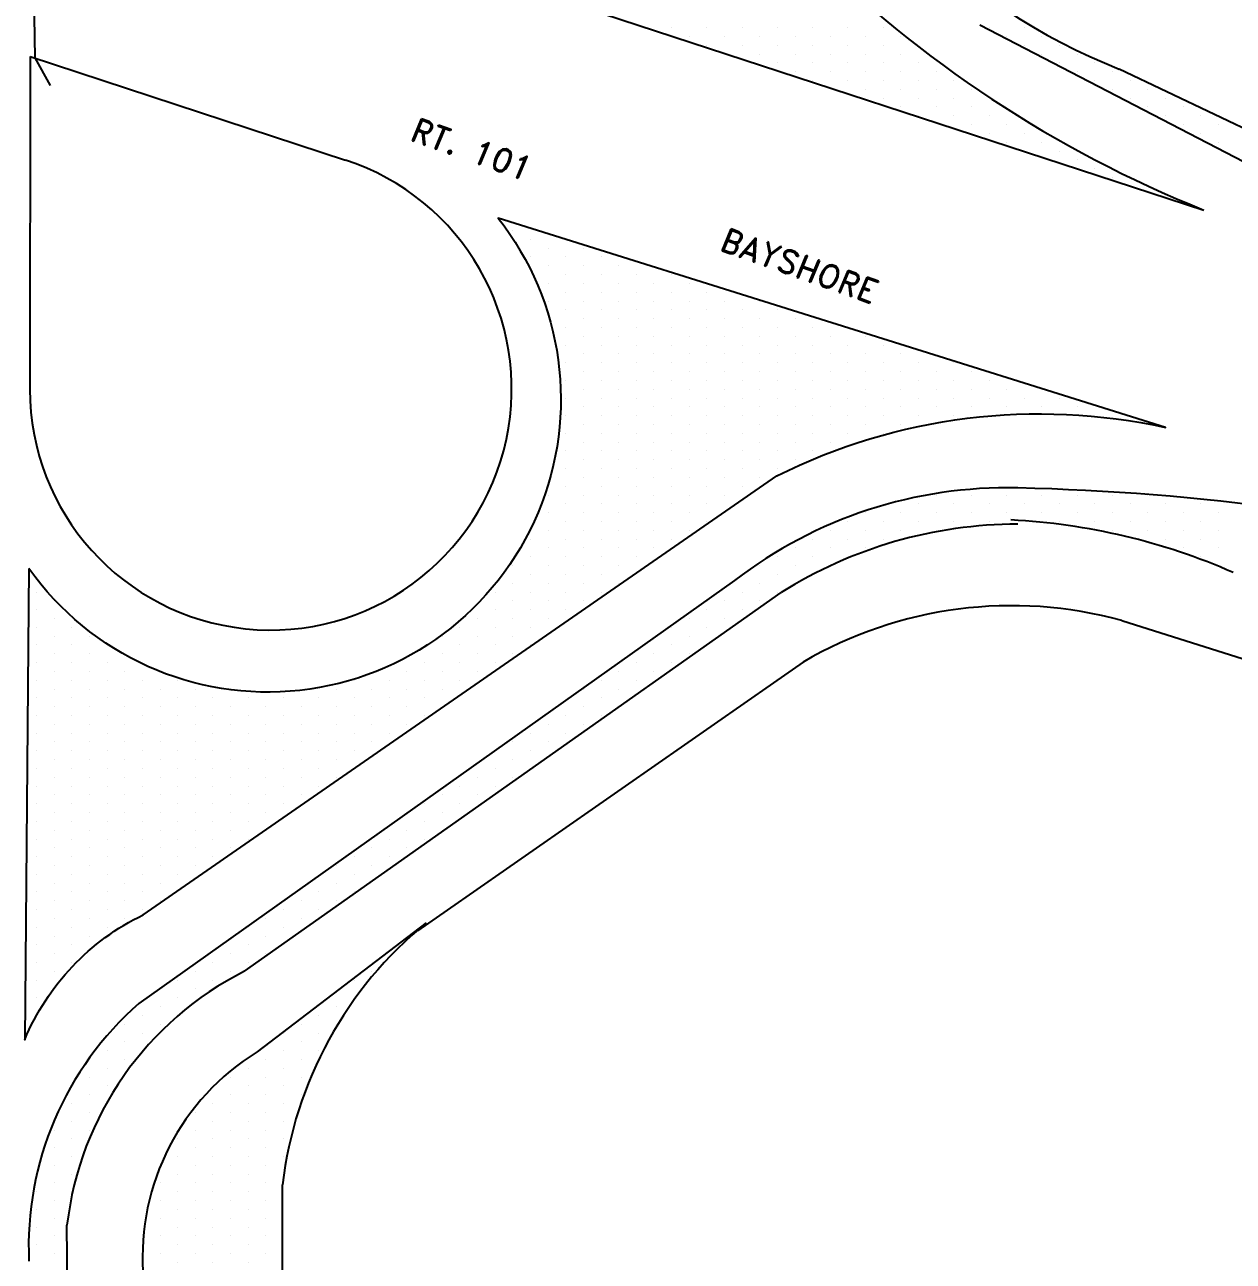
# Model space of a CAD drawing. Extents: x 2010 to 9864, y 25 to 4476.
# Drawn here: x 6749 to 7391, y 423 to 1080 of the extents above; entities that cross this region are included whole.
import ezdxf

# ---------------------------------------------------------------- set-up
doc = ezdxf.new("R2010")
doc.units = 0
doc.header["$LTSCALE"] = 200
doc.layers.get('0').update_dxf_attribs({"color": 5, "linetype": 'CONTINUOUS'})
doc.layers.add('BMRDS', color=3, linetype='CONTINUOUS')
doc.layers.add('BMRDSTXT', color=3, linetype='CONTINUOUS')
doc.styles.add('8', font='ROMAND', dxfattribs={"oblique": 3, "height": 25})

# ---------------------------------------------------------------- blocks, each defined once
blk = doc.blocks.new('*X26')
at = {"color": 0}
for p, q in [((6150, 1031.25), (6150, 1031.25)), ((6154.6875, 1021.875), (6154.6875, 1021.875)), ((6164.0625, 1021.875), (6164.0625, 1021.875)), ((6168.75, 1012.5), (6168.75, 1012.5)), ((6178.125, 1012.5), (6178.125, 1012.5)), ((6173.4375, 1003.125), (6173.4375, 1003.125)), ((6182.8125, 1003.125), (6182.8125, 1003.125)), ((6192.1875, 1003.125), (6192.1875, 1003.125)), ((6178.125, 993.75), (6178.125, 993.75)), ((6187.5, 993.75), (6187.5, 993.75)), ((6196.875, 993.75), (6196.875, 993.75)), ((6206.25, 993.75), (6206.25, 993.75)), ((6215.625, 993.75), (6215.625, 993.75)), ((6182.8125, 984.375), (6182.8125, 984.375)), ((6192.1875, 984.375), (6192.1875, 984.375)), ((6201.5625, 984.375), (6201.5625, 984.375)), ((6210.9375, 984.375), (6210.9375, 984.375)), ((6220.3125, 984.375), (6220.3125, 984.375)), ((6229.6875, 984.375), (6229.6875, 984.375)), ((6239.0625, 984.375), (6239.0625, 984.375)), ((6248.4375, 984.375), (6248.4375, 984.375)), ((6257.8125, 984.375), (6257.8125, 984.375)), ((6196.875, 975), (6196.875, 975)), ((6206.25, 975), (6206.25, 975)), ((6215.625, 975), (6215.625, 975)), ((6225, 975), (6225, 975)), ((6234.375, 975), (6234.375, 975)), ((6243.75, 975), (6243.75, 975)), ((6253.125, 975), (6253.125, 975)), ((6262.5, 975), (6262.5, 975)), ((6271.875, 975), (6271.875, 975)), ((6281.25, 975), (6281.25, 975)), ((6290.625, 975), (6290.625, 975)), ((6300, 975), (6300, 975)), ((6309.375, 975), (6309.375, 975)), ((6318.75, 975), (6318.75, 975)), ((6328.125, 975), (6328.125, 975)), ((6337.5, 975), (6337.5, 975)), ((6346.875, 975), (6346.875, 975)), ((6356.25, 975), (6356.25, 975)), ((6365.625, 975), (6365.625, 975)), ((6375, 975), (6375, 975)), ((6384.375, 975), (6384.375, 975)), ((6393.75, 975), (6393.75, 975)), ((6403.125, 975), (6403.125, 975)), ((6412.5, 975), (6412.5, 975)), ((6421.875, 975), (6421.875, 975)), ((6431.25, 975), (6431.25, 975)), ((6440.625, 975), (6440.625, 975)), ((6450, 975), (6450, 975)), ((6459.375, 975), (6459.375, 975)), ((6468.75, 975), (6468.75, 975)), ((6478.125, 975), (6478.125, 975)), ((6487.5, 975), (6487.5, 975)), ((6496.875, 975), (6496.875, 975)), ((6506.25, 975), (6506.25, 975)), ((6515.625, 975), (6515.625, 975)), ((6525, 975), (6525, 975)), ((6201.5625, 965.625), (6201.5625, 965.625)), ((6210.9375, 965.625), (6210.9375, 965.625)), ((6220.3125, 965.625), (6220.3125, 965.625)), ((6229.6875, 965.625), (6229.6875, 965.625)), ((6239.0625, 965.625), (6239.0625, 965.625)), ((6248.4375, 965.625), (6248.4375, 965.625)), ((6257.8125, 965.625), (6257.8125, 965.625)), ((6267.1875, 965.625), (6267.1875, 965.625)), ((6276.5625, 965.625), (6276.5625, 965.625)), ((6285.9375, 965.625), (6285.9375, 965.625)), ((6295.3125, 965.625), (6295.3125, 965.625)), ((6304.6875, 965.625), (6304.6875, 965.625)), ((6314.0625, 965.625), (6314.0625, 965.625)), ((6323.4375, 965.625), (6323.4375, 965.625)), ((6332.8125, 965.625), (6332.8125, 965.625)), ((6342.1875, 965.625), (6342.1875, 965.625)), ((6351.5625, 965.625), (6351.5625, 965.625)), ((6360.9375, 965.625), (6360.9375, 965.625)), ((6370.3125, 965.625), (6370.3125, 965.625)), ((6379.6875, 965.625), (6379.6875, 965.625)), ((6389.0625, 965.625), (6389.0625, 965.625)), ((6398.4375, 965.625), (6398.4375, 965.625)), ((6407.8125, 965.625), (6407.8125, 965.625)), ((6417.1875, 965.625), (6417.1875, 965.625)), ((6426.5625, 965.625), (6426.5625, 965.625)), ((6435.9375, 965.625), (6435.9375, 965.625)), ((6445.3125, 965.625), (6445.3125, 965.625)), ((6454.6875, 965.625), (6454.6875, 965.625)), ((6464.0625, 965.625), (6464.0625, 965.625)), ((6473.4375, 965.625), (6473.4375, 965.625)), ((6482.8125, 965.625), (6482.8125, 965.625)), ((6492.1875, 965.625), (6492.1875, 965.625)), ((6501.5625, 965.625), (6501.5625, 965.625)), ((6510.9375, 965.625), (6510.9375, 965.625)), ((6520.3125, 965.625), (6520.3125, 965.625)), ((6206.25, 956.25), (6206.25, 956.25)), ((6215.625, 956.25), (6215.625, 956.25)), ((6225, 956.25), (6225, 956.25)), ((6234.375, 956.25), (6234.375, 956.25)), ((6243.75, 956.25), (6243.75, 956.25)), ((6253.125, 956.25), (6253.125, 956.25)), ((6262.5, 956.25), (6262.5, 956.25)), ((6271.875, 956.25), (6271.875, 956.25)), ((6281.25, 956.25), (6281.25, 956.25)), ((6290.625, 956.25), (6290.625, 956.25)), ((6300, 956.25), (6300, 956.25)), ((6309.375, 956.25), (6309.375, 956.25)), ((6318.75, 956.25), (6318.75, 956.25)), ((6328.125, 956.25), (6328.125, 956.25)), ((6337.5, 956.25), (6337.5, 956.25)), ((6346.875, 956.25), (6346.875, 956.25)), ((6356.25, 956.25), (6356.25, 956.25)), ((6365.625, 956.25), (6365.625, 956.25)), ((6375, 956.25), (6375, 956.25)), ((6384.375, 956.25), (6384.375, 956.25)), ((6393.75, 956.25), (6393.75, 956.25)), ((6403.125, 956.25), (6403.125, 956.25)), ((6412.5, 956.25), (6412.5, 956.25)), ((6421.875, 956.25), (6421.875, 956.25)), ((6431.25, 956.25), (6431.25, 956.25)), ((6440.625, 956.25), (6440.625, 956.25)), ((6450, 956.25), (6450, 956.25)), ((6459.375, 956.25), (6459.375, 956.25)), ((6468.75, 956.25), (6468.75, 956.25)), ((6478.125, 956.25), (6478.125, 956.25)), ((6487.5, 956.25), (6487.5, 956.25)), ((6496.875, 956.25), (6496.875, 956.25)), ((6506.25, 956.25), (6506.25, 956.25)), ((6515.625, 956.25), (6515.625, 956.25)), ((6525, 956.25), (6525, 956.25)), ((6220.3125, 946.875), (6220.3125, 946.875)), ((6229.6875, 946.875), (6229.6875, 946.875)), ((6239.0625, 946.875), (6239.0625, 946.875)), ((6248.4375, 946.875), (6248.4375, 946.875)), ((6257.8125, 946.875), (6257.8125, 946.875)), ((6267.1875, 946.875), (6267.1875, 946.875)), ((6276.5625, 946.875), (6276.5625, 946.875)), ((6285.9375, 946.875), (6285.9375, 946.875)), ((6295.3125, 946.875), (6295.3125, 946.875)), ((6304.6875, 946.875), (6304.6875, 946.875)), ((6314.0625, 946.875), (6314.0625, 946.875)), ((6323.4375, 946.875), (6323.4375, 946.875)), ((6332.8125, 946.875), (6332.8125, 946.875)), ((6342.1875, 946.875), (6342.1875, 946.875)), ((6351.5625, 946.875), (6351.5625, 946.875)), ((6360.9375, 946.875), (6360.9375, 946.875)), ((6370.3125, 946.875), (6370.3125, 946.875)), ((6379.6875, 946.875), (6379.6875, 946.875)), ((6389.0625, 946.875), (6389.0625, 946.875)), ((6398.4375, 946.875), (6398.4375, 946.875)), ((6407.8125, 946.875), (6407.8125, 946.875)), ((6417.1875, 946.875), (6417.1875, 946.875)), ((6426.5625, 946.875), (6426.5625, 946.875)), ((6435.9375, 946.875), (6435.9375, 946.875)), ((6445.3125, 946.875), (6445.3125, 946.875)), ((6454.6875, 946.875), (6454.6875, 946.875)), ((6464.0625, 946.875), (6464.0625, 946.875)), ((6473.4375, 946.875), (6473.4375, 946.875)), ((6482.8125, 946.875), (6482.8125, 946.875)), ((6492.1875, 946.875), (6492.1875, 946.875)), ((6501.5625, 946.875), (6501.5625, 946.875)), ((6510.9375, 946.875), (6510.9375, 946.875)), ((6520.3125, 946.875), (6520.3125, 946.875)), ((6225, 937.5), (6225, 937.5)), ((6234.375, 937.5), (6234.375, 937.5)), ((6243.75, 937.5), (6243.75, 937.5)), ((6253.125, 937.5), (6253.125, 937.5)), ((6262.5, 937.5), (6262.5, 937.5)), ((6271.875, 937.5), (6271.875, 937.5)), ((6281.25, 937.5), (6281.25, 937.5)), ((6290.625, 937.5), (6290.625, 937.5)), ((6300, 937.5), (6300, 937.5)), ((6309.375, 937.5), (6309.375, 937.5)), ((6318.75, 937.5), (6318.75, 937.5)), ((6328.125, 937.5), (6328.125, 937.5)), ((6337.5, 937.5), (6337.5, 937.5)), ((6346.875, 937.5), (6346.875, 937.5)), ((6356.25, 937.5), (6356.25, 937.5)), ((6365.625, 937.5), (6365.625, 937.5)), ((6375, 937.5), (6375, 937.5)), ((6384.375, 937.5), (6384.375, 937.5)), ((6393.75, 937.5), (6393.75, 937.5)), ((6403.125, 937.5), (6403.125, 937.5)), ((6412.5, 937.5), (6412.5, 937.5)), ((6421.875, 937.5), (6421.875, 937.5)), ((6431.25, 937.5), (6431.25, 937.5)), ((6440.625, 937.5), (6440.625, 937.5)), ((6450, 937.5), (6450, 937.5)), ((6459.375, 937.5), (6459.375, 937.5)), ((6468.75, 937.5), (6468.75, 937.5)), ((6478.125, 937.5), (6478.125, 937.5)), ((6487.5, 937.5), (6487.5, 937.5)), ((6496.875, 937.5), (6496.875, 937.5)), ((6506.25, 937.5), (6506.25, 937.5)), ((6515.625, 937.5), (6515.625, 937.5)), ((6525, 937.5), (6525, 937.5)), ((6239.0625, 928.125), (6239.0625, 928.125)), ((6248.4375, 928.125), (6248.4375, 928.125)), ((6257.8125, 928.125), (6257.8125, 928.125)), ((6267.1875, 928.125), (6267.1875, 928.125)), ((6276.5625, 928.125), (6276.5625, 928.125)), ((6285.9375, 928.125), (6285.9375, 928.125)), ((6295.3125, 928.125), (6295.3125, 928.125)), ((6304.6875, 928.125), (6304.6875, 928.125)), ((6314.0625, 928.125), (6314.0625, 928.125)), ((6323.4375, 928.125), (6323.4375, 928.125)), ((6332.8125, 928.125), (6332.8125, 928.125)), ((6342.1875, 928.125), (6342.1875, 928.125)), ((6351.5625, 928.125), (6351.5625, 928.125)), ((6360.9375, 928.125), (6360.9375, 928.125)), ((6370.3125, 928.125), (6370.3125, 928.125)), ((6379.6875, 928.125), (6379.6875, 928.125)), ((6389.0625, 928.125), (6389.0625, 928.125)), ((6398.4375, 928.125), (6398.4375, 928.125)), ((6407.8125, 928.125), (6407.8125, 928.125)), ((6417.1875, 928.125), (6417.1875, 928.125)), ((6426.5625, 928.125), (6426.5625, 928.125)), ((6435.9375, 928.125), (6435.9375, 928.125)), ((6445.3125, 928.125), (6445.3125, 928.125)), ((6454.6875, 928.125), (6454.6875, 928.125)), ((6464.0625, 928.125), (6464.0625, 928.125)), ((6473.4375, 928.125), (6473.4375, 928.125)), ((6482.8125, 928.125), (6482.8125, 928.125)), ((6492.1875, 928.125), (6492.1875, 928.125)), ((6501.5625, 928.125), (6501.5625, 928.125)), ((6510.9375, 928.125), (6510.9375, 928.125)), ((6520.3125, 928.125), (6520.3125, 928.125)), ((6529.6875, 928.125), (6529.6875, 928.125)), ((6262.5, 918.75), (6262.5, 918.75)), ((6271.875, 918.75), (6271.875, 918.75)), ((6281.25, 918.75), (6281.25, 918.75)), ((6290.625, 918.75), (6290.625, 918.75)), ((6300, 918.75), (6300, 918.75)), ((6309.375, 918.75), (6309.375, 918.75)), ((6318.75, 918.75), (6318.75, 918.75)), ((6328.125, 918.75), (6328.125, 918.75)), ((6337.5, 918.75), (6337.5, 918.75)), ((6346.875, 918.75), (6346.875, 918.75)), ((6356.25, 918.75), (6356.25, 918.75)), ((6365.625, 918.75), (6365.625, 918.75)), ((6375, 918.75), (6375, 918.75)), ((6384.375, 918.75), (6384.375, 918.75)), ((6393.75, 918.75), (6393.75, 918.75)), ((6403.125, 918.75), (6403.125, 918.75)), ((6412.5, 918.75), (6412.5, 918.75)), ((6421.875, 918.75), (6421.875, 918.75)), ((6431.25, 918.75), (6431.25, 918.75)), ((6440.625, 918.75), (6440.625, 918.75)), ((6450, 918.75), (6450, 918.75)), ((6459.375, 918.75), (6459.375, 918.75)), ((6468.75, 918.75), (6468.75, 918.75)), ((6478.125, 918.75), (6478.125, 918.75)), ((6487.5, 918.75), (6487.5, 918.75)), ((6496.875, 918.75), (6496.875, 918.75)), ((6506.25, 918.75), (6506.25, 918.75)), ((6515.625, 918.75), (6515.625, 918.75)), ((6525, 918.75), (6525, 918.75))]:
    blk.add_line(p, q, dxfattribs=at)
blk = doc.blocks.new('*X27')
at = {"color": 0}
for p, q in [((5896.875, 1368.75), (5896.875, 1368.75)), ((5906.25, 1368.75), (5906.25, 1368.75)), ((5901.5625, 1359.375), (5901.5625, 1359.375)), ((5910.9375, 1359.375), (5910.9375, 1359.375)), ((5896.875, 1350), (5896.875, 1350)), ((5906.25, 1350), (5906.25, 1350)), ((5901.5625, 1340.625), (5901.5625, 1340.625)), ((5910.9375, 1340.625), (5910.9375, 1340.625)), ((5896.875, 1331.25), (5896.875, 1331.25)), ((5906.25, 1331.25), (5906.25, 1331.25)), ((5915.625, 1331.25), (5915.625, 1331.25)), ((5901.5625, 1321.875), (5901.5625, 1321.875)), ((5910.9375, 1321.875), (5910.9375, 1321.875)), ((5906.25, 1312.5), (5906.25, 1312.5)), ((5915.625, 1312.5), (5915.625, 1312.5)), ((5910.9375, 1303.125), (5910.9375, 1303.125)), ((5920.3125, 1303.125), (5920.3125, 1303.125)), ((5906.25, 1293.75), (5906.25, 1293.75)), ((5915.625, 1293.75), (5915.625, 1293.75)), ((5925, 1293.75), (5925, 1293.75)), ((5910.9375, 1284.375), (5910.9375, 1284.375)), ((5920.3125, 1284.375), (5920.3125, 1284.375)), ((5929.6875, 1284.375), (5929.6875, 1284.375)), ((5915.625, 1275), (5915.625, 1275)), ((5925, 1275), (5925, 1275)), ((5934.375, 1275), (5934.375, 1275)), ((5920.3125, 1265.625), (5920.3125, 1265.625)), ((5929.6875, 1265.625), (5929.6875, 1265.625)), ((5939.0625, 1265.625), (5939.0625, 1265.625)), ((5925, 1256.25), (5925, 1256.25)), ((5934.375, 1256.25), (5934.375, 1256.25)), ((5943.75, 1256.25), (5943.75, 1256.25)), ((5929.6875, 1246.875), (5929.6875, 1246.875)), ((5939.0625, 1246.875), (5939.0625, 1246.875)), ((5948.4375, 1246.875), (5948.4375, 1246.875)), ((5934.375, 1237.5), (5934.375, 1237.5)), ((5943.75, 1237.5), (5943.75, 1237.5)), ((5953.125, 1237.5), (5953.125, 1237.5)), ((5948.4375, 1228.125), (5948.4375, 1228.125)), ((5957.8125, 1228.125), (5957.8125, 1228.125)), ((5953.125, 1218.75), (5953.125, 1218.75)), ((5962.5, 1218.75), (5962.5, 1218.75)), ((5957.8125, 1209.375), (5957.8125, 1209.375)), ((5967.1875, 1209.375), (5967.1875, 1209.375)), ((5976.5625, 1209.375), (5976.5625, 1209.375)), ((5962.5, 1200), (5962.5, 1200)), ((5971.875, 1200), (5971.875, 1200)), ((5981.25, 1200), (5981.25, 1200)), ((5967.1875, 1190.625), (5967.1875, 1190.625)), ((5976.5625, 1190.625), (5976.5625, 1190.625)), ((5985.9375, 1190.625), (5985.9375, 1190.625)), ((5981.25, 1181.25), (5981.25, 1181.25)), ((5990.625, 1181.25), (5990.625, 1181.25)), ((5985.9375, 1171.875), (5985.9375, 1171.875)), ((5995.3125, 1171.875), (5995.3125, 1171.875)), ((5990.625, 1162.5), (5990.625, 1162.5)), ((6000, 1162.5), (6000, 1162.5)), ((6009.375, 1162.5), (6009.375, 1162.5)), ((5995.3125, 1153.125), (5995.3125, 1153.125)), ((6004.6875, 1153.125), (6004.6875, 1153.125)), ((6014.0625, 1153.125), (6014.0625, 1153.125)), ((6000, 1143.75), (6000, 1143.75)), ((6009.375, 1143.75), (6009.375, 1143.75)), ((6018.75, 1143.75), (6018.75, 1143.75)), ((6014.0625, 1134.375), (6014.0625, 1134.375)), ((6023.4375, 1134.375), (6023.4375, 1134.375)), ((6018.75, 1125), (6018.75, 1125)), ((6028.125, 1125), (6028.125, 1125)), ((6023.4375, 1115.625), (6023.4375, 1115.625)), ((6032.8125, 1115.625), (6032.8125, 1115.625)), ((6042.1875, 1115.625), (6042.1875, 1115.625)), ((6028.125, 1106.25), (6028.125, 1106.25)), ((6037.5, 1106.25), (6037.5, 1106.25)), ((6046.875, 1106.25), (6046.875, 1106.25)), ((6032.8125, 1096.875), (6032.8125, 1096.875)), ((6042.1875, 1096.875), (6042.1875, 1096.875)), ((6051.5625, 1096.875), (6051.5625, 1096.875)), ((6046.875, 1087.5), (6046.875, 1087.5)), ((6056.25, 1087.5), (6056.25, 1087.5)), ((6051.5625, 1078.125), (6051.5625, 1078.125)), ((6060.9375, 1078.125), (6060.9375, 1078.125)), ((6056.25, 1068.75), (6056.25, 1068.75)), ((6065.625, 1068.75), (6065.625, 1068.75)), ((6075, 1068.75), (6075, 1068.75)), ((6060.9375, 1059.375), (6060.9375, 1059.375)), ((6070.3125, 1059.375), (6070.3125, 1059.375)), ((6079.6875, 1059.375), (6079.6875, 1059.375)), ((6075, 1050), (6075, 1050)), ((6084.375, 1050), (6084.375, 1050)), ((6079.6875, 1040.625), (6079.6875, 1040.625)), ((6089.0625, 1040.625), (6089.0625, 1040.625)), ((6084.375, 1031.25), (6084.375, 1031.25)), ((6093.75, 1031.25), (6093.75, 1031.25)), ((6089.0625, 1021.875), (6089.0625, 1021.875)), ((6098.4375, 1021.875), (6098.4375, 1021.875)), ((6107.8125, 1021.875), (6107.8125, 1021.875)), ((6093.75, 1012.5), (6093.75, 1012.5)), ((6103.125, 1012.5), (6103.125, 1012.5)), ((6112.5, 1012.5), (6112.5, 1012.5)), ((6107.8125, 1003.125), (6107.8125, 1003.125)), ((6117.1875, 1003.125), (6117.1875, 1003.125)), ((6112.5, 993.75), (6112.5, 993.75)), ((6121.875, 993.75), (6121.875, 993.75)), ((6117.1875, 984.375), (6117.1875, 984.375)), ((6126.5625, 984.375), (6126.5625, 984.375)), ((6121.875, 975), (6121.875, 975)), ((6131.25, 975), (6131.25, 975)), ((6140.625, 975), (6140.625, 975)), ((6126.5625, 965.625), (6126.5625, 965.625)), ((6135.9375, 965.625), (6135.9375, 965.625)), ((6145.3125, 965.625), (6145.3125, 965.625)), ((6140.625, 956.25), (6140.625, 956.25)), ((6150, 956.25), (6150, 956.25)), ((6145.3125, 946.875), (6145.3125, 946.875)), ((6154.6875, 946.875), (6154.6875, 946.875)), ((6150, 937.5), (6150, 937.5)), ((6159.375, 937.5), (6159.375, 937.5)), ((6154.6875, 928.125), (6154.6875, 928.125)), ((6164.0625, 928.125), (6164.0625, 928.125)), ((6173.4375, 928.125), (6173.4375, 928.125)), ((6159.375, 918.75), (6159.375, 918.75)), ((6168.75, 918.75), (6168.75, 918.75)), ((6178.125, 918.75), (6178.125, 918.75)), ((6173.4375, 909.375), (6173.4375, 909.375)), ((6182.8125, 909.375), (6182.8125, 909.375)), ((6192.1875, 909.375), (6192.1875, 909.375)), ((6178.125, 900), (6178.125, 900)), ((6187.5, 900), (6187.5, 900)), ((6196.875, 900), (6196.875, 900)), ((6192.1875, 890.625), (6192.1875, 890.625)), ((6201.5625, 890.625), (6201.5625, 890.625)), ((6210.9375, 890.625), (6210.9375, 890.625)), ((6196.875, 881.25), (6196.875, 881.25)), ((6206.25, 881.25), (6206.25, 881.25)), ((6215.625, 881.25), (6215.625, 881.25)), ((6225, 881.25), (6225, 881.25)), ((6234.375, 881.25), (6234.375, 881.25)), ((6210.9375, 871.875), (6210.9375, 871.875)), ((6220.3125, 871.875), (6220.3125, 871.875)), ((6229.6875, 871.875), (6229.6875, 871.875)), ((6239.0625, 871.875), (6239.0625, 871.875)), ((6248.4375, 871.875), (6248.4375, 871.875)), ((6257.8125, 871.875), (6257.8125, 871.875)), ((6267.1875, 871.875), (6267.1875, 871.875)), ((6234.375, 862.5), (6234.375, 862.5)), ((6243.75, 862.5), (6243.75, 862.5)), ((6253.125, 862.5), (6253.125, 862.5)), ((6262.5, 862.5), (6262.5, 862.5)), ((6271.875, 862.5), (6271.875, 862.5)), ((6281.25, 862.5), (6281.25, 862.5)), ((6290.625, 862.5), (6290.625, 862.5)), ((6300, 862.5), (6300, 862.5)), ((6267.1875, 853.125), (6267.1875, 853.125)), ((6276.5625, 853.125), (6276.5625, 853.125)), ((6285.9375, 853.125), (6285.9375, 853.125)), ((6295.3125, 853.125), (6295.3125, 853.125))]:
    blk.add_line(p, q, dxfattribs=at)
blk = doc.blocks.new('*X28')
at = {"color": 0}
for p, q in [((5728.125, 1425), (5728.125, 1425)), ((5723.4375, 1415.625), (5723.4375, 1415.625)), ((5718.75, 1406.25), (5718.75, 1406.25)), ((5714.0625, 1396.875), (5714.0625, 1396.875)), ((5709.375, 1387.5), (5709.375, 1387.5)), ((5704.6875, 1378.125), (5704.6875, 1378.125)), ((5714.0625, 1378.125), (5714.0625, 1378.125)), ((5700, 1368.75), (5700, 1368.75)), ((5709.375, 1368.75), (5709.375, 1368.75)), ((5685.9375, 1359.375), (5685.9375, 1359.375)), ((5695.3125, 1359.375), (5695.3125, 1359.375)), ((5704.6875, 1359.375), (5704.6875, 1359.375)), ((5681.25, 1350), (5681.25, 1350)), ((5690.625, 1350), (5690.625, 1350)), ((5700, 1350), (5700, 1350)), ((5676.5625, 1340.625), (5676.5625, 1340.625)), ((5685.9375, 1340.625), (5685.9375, 1340.625)), ((5695.3125, 1340.625), (5695.3125, 1340.625)), ((5671.875, 1331.25), (5671.875, 1331.25)), ((5681.25, 1331.25), (5681.25, 1331.25)), ((5690.625, 1331.25), (5690.625, 1331.25)), ((5667.1875, 1321.875), (5667.1875, 1321.875)), ((5676.5625, 1321.875), (5676.5625, 1321.875)), ((5685.9375, 1321.875), (5685.9375, 1321.875)), ((5695.3125, 1321.875), (5695.3125, 1321.875)), ((5653.125, 1312.5), (5653.125, 1312.5)), ((5662.5, 1312.5), (5662.5, 1312.5)), ((5671.875, 1312.5), (5671.875, 1312.5)), ((5681.25, 1312.5), (5681.25, 1312.5)), ((5690.625, 1312.5), (5690.625, 1312.5)), ((5648.4375, 1303.125), (5648.4375, 1303.125)), ((5657.8125, 1303.125), (5657.8125, 1303.125)), ((5667.1875, 1303.125), (5667.1875, 1303.125)), ((5676.5625, 1303.125), (5676.5625, 1303.125)), ((5685.9375, 1303.125), (5685.9375, 1303.125)), ((5653.125, 1293.75), (5653.125, 1293.75)), ((5662.5, 1293.75), (5662.5, 1293.75)), ((5671.875, 1293.75), (5671.875, 1293.75)), ((5681.25, 1293.75), (5681.25, 1293.75)), ((5648.4375, 1284.375), (5648.4375, 1284.375)), ((5657.8125, 1284.375), (5657.8125, 1284.375)), ((5667.1875, 1284.375), (5667.1875, 1284.375)), ((5676.5625, 1284.375), (5676.5625, 1284.375)), ((5653.125, 1275), (5653.125, 1275)), ((5662.5, 1275), (5662.5, 1275)), ((5671.875, 1275), (5671.875, 1275)), ((5648.4375, 1265.625), (5648.4375, 1265.625)), ((5657.8125, 1265.625), (5657.8125, 1265.625)), ((5667.1875, 1265.625), (5667.1875, 1265.625)), ((5676.5625, 1265.625), (5676.5625, 1265.625)), ((5653.125, 1256.25), (5653.125, 1256.25)), ((5662.5, 1256.25), (5662.5, 1256.25)), ((5671.875, 1256.25), (5671.875, 1256.25)), ((5648.4375, 1246.875), (5648.4375, 1246.875)), ((5657.8125, 1246.875), (5657.8125, 1246.875)), ((5667.1875, 1246.875), (5667.1875, 1246.875)), ((5653.125, 1237.5), (5653.125, 1237.5)), ((5662.5, 1237.5), (5662.5, 1237.5)), ((5648.4375, 1228.125), (5648.4375, 1228.125)), ((5657.8125, 1228.125), (5657.8125, 1228.125)), ((5653.125, 1218.75), (5653.125, 1218.75)), ((5648.4375, 1209.375), (5648.4375, 1209.375)), ((5657.8125, 1209.375), (5657.8125, 1209.375)), ((5653.125, 1200), (5653.125, 1200)), ((5648.4375, 1190.625), (5648.4375, 1190.625))]:
    blk.add_line(p, q, dxfattribs=at)
blk = doc.blocks.new('*X29')
at = {"color": 0}
for p, q in [((5854.6875, 1415.625), (5854.6875, 1415.625)), ((5850, 1406.25), (5850, 1406.25)), ((5845.3125, 1396.875), (5845.3125, 1396.875)), ((5840.625, 1387.5), (5840.625, 1387.5)), ((5850, 1387.5), (5850, 1387.5)), ((5845.3125, 1378.125), (5845.3125, 1378.125)), ((5840.625, 1368.75), (5840.625, 1368.75)), ((5850, 1368.75), (5850, 1368.75)), ((5835.9375, 1359.375), (5835.9375, 1359.375)), ((5845.3125, 1359.375), (5845.3125, 1359.375)), ((5854.6875, 1359.375), (5854.6875, 1359.375)), ((5831.25, 1350), (5831.25, 1350)), ((5840.625, 1350), (5840.625, 1350)), ((5850, 1350), (5850, 1350)), ((5826.5625, 1340.625), (5826.5625, 1340.625)), ((5835.9375, 1340.625), (5835.9375, 1340.625)), ((5845.3125, 1340.625), (5845.3125, 1340.625)), ((5854.6875, 1340.625), (5854.6875, 1340.625)), ((5831.25, 1331.25), (5831.25, 1331.25)), ((5840.625, 1331.25), (5840.625, 1331.25)), ((5850, 1331.25), (5850, 1331.25)), ((5826.5625, 1321.875), (5826.5625, 1321.875)), ((5835.9375, 1321.875), (5835.9375, 1321.875)), ((5845.3125, 1321.875), (5845.3125, 1321.875)), ((5854.6875, 1321.875), (5854.6875, 1321.875)), ((5821.875, 1312.5), (5821.875, 1312.5)), ((5831.25, 1312.5), (5831.25, 1312.5)), ((5840.625, 1312.5), (5840.625, 1312.5)), ((5850, 1312.5), (5850, 1312.5)), ((5859.375, 1312.5), (5859.375, 1312.5)), ((5817.1875, 1303.125), (5817.1875, 1303.125)), ((5826.5625, 1303.125), (5826.5625, 1303.125)), ((5835.9375, 1303.125), (5835.9375, 1303.125)), ((5845.3125, 1303.125), (5845.3125, 1303.125)), ((5854.6875, 1303.125), (5854.6875, 1303.125)), ((5864.0625, 1303.125), (5864.0625, 1303.125)), ((5812.5, 1293.75), (5812.5, 1293.75)), ((5821.875, 1293.75), (5821.875, 1293.75)), ((5831.25, 1293.75), (5831.25, 1293.75)), ((5840.625, 1293.75), (5840.625, 1293.75)), ((5850, 1293.75), (5850, 1293.75)), ((5859.375, 1293.75), (5859.375, 1293.75)), ((5817.1875, 1284.375), (5817.1875, 1284.375)), ((5826.5625, 1284.375), (5826.5625, 1284.375)), ((5835.9375, 1284.375), (5835.9375, 1284.375)), ((5845.3125, 1284.375), (5845.3125, 1284.375)), ((5854.6875, 1284.375), (5854.6875, 1284.375)), ((5864.0625, 1284.375), (5864.0625, 1284.375)), ((5812.5, 1275), (5812.5, 1275)), ((5821.875, 1275), (5821.875, 1275)), ((5831.25, 1275), (5831.25, 1275)), ((5840.625, 1275), (5840.625, 1275)), ((5850, 1275), (5850, 1275)), ((5859.375, 1275), (5859.375, 1275)), ((5868.75, 1275), (5868.75, 1275)), ((5807.8125, 1265.625), (5807.8125, 1265.625)), ((5817.1875, 1265.625), (5817.1875, 1265.625)), ((5826.5625, 1265.625), (5826.5625, 1265.625)), ((5835.9375, 1265.625), (5835.9375, 1265.625)), ((5845.3125, 1265.625), (5845.3125, 1265.625)), ((5854.6875, 1265.625), (5854.6875, 1265.625)), ((5864.0625, 1265.625), (5864.0625, 1265.625)), ((5873.4375, 1265.625), (5873.4375, 1265.625)), ((5803.125, 1256.25), (5803.125, 1256.25)), ((5812.5, 1256.25), (5812.5, 1256.25)), ((5821.875, 1256.25), (5821.875, 1256.25)), ((5831.25, 1256.25), (5831.25, 1256.25)), ((5840.625, 1256.25), (5840.625, 1256.25)), ((5850, 1256.25), (5850, 1256.25)), ((5859.375, 1256.25), (5859.375, 1256.25)), ((5868.75, 1256.25), (5868.75, 1256.25)), ((5878.125, 1256.25), (5878.125, 1256.25)), ((5798.4375, 1246.875), (5798.4375, 1246.875)), ((5807.8125, 1246.875), (5807.8125, 1246.875)), ((5817.1875, 1246.875), (5817.1875, 1246.875)), ((5826.5625, 1246.875), (5826.5625, 1246.875)), ((5835.9375, 1246.875), (5835.9375, 1246.875)), ((5845.3125, 1246.875), (5845.3125, 1246.875)), ((5854.6875, 1246.875), (5854.6875, 1246.875)), ((5864.0625, 1246.875), (5864.0625, 1246.875)), ((5873.4375, 1246.875), (5873.4375, 1246.875)), ((5882.8125, 1246.875), (5882.8125, 1246.875)), ((5793.75, 1237.5), (5793.75, 1237.5)), ((5803.125, 1237.5), (5803.125, 1237.5)), ((5812.5, 1237.5), (5812.5, 1237.5)), ((5821.875, 1237.5), (5821.875, 1237.5)), ((5831.25, 1237.5), (5831.25, 1237.5)), ((5840.625, 1237.5), (5840.625, 1237.5)), ((5850, 1237.5), (5850, 1237.5)), ((5859.375, 1237.5), (5859.375, 1237.5)), ((5868.75, 1237.5), (5868.75, 1237.5)), ((5878.125, 1237.5), (5878.125, 1237.5)), ((5887.5, 1237.5), (5887.5, 1237.5)), ((5798.4375, 1228.125), (5798.4375, 1228.125)), ((5807.8125, 1228.125), (5807.8125, 1228.125)), ((5817.1875, 1228.125), (5817.1875, 1228.125)), ((5826.5625, 1228.125), (5826.5625, 1228.125)), ((5835.9375, 1228.125), (5835.9375, 1228.125)), ((5845.3125, 1228.125), (5845.3125, 1228.125)), ((5854.6875, 1228.125), (5854.6875, 1228.125)), ((5864.0625, 1228.125), (5864.0625, 1228.125)), ((5873.4375, 1228.125), (5873.4375, 1228.125)), ((5882.8125, 1228.125), (5882.8125, 1228.125)), ((5892.1875, 1228.125), (5892.1875, 1228.125)), ((5793.75, 1218.75), (5793.75, 1218.75)), ((5803.125, 1218.75), (5803.125, 1218.75)), ((5812.5, 1218.75), (5812.5, 1218.75)), ((5821.875, 1218.75), (5821.875, 1218.75)), ((5831.25, 1218.75), (5831.25, 1218.75)), ((5840.625, 1218.75), (5840.625, 1218.75)), ((5850, 1218.75), (5850, 1218.75)), ((5859.375, 1218.75), (5859.375, 1218.75)), ((5868.75, 1218.75), (5868.75, 1218.75)), ((5878.125, 1218.75), (5878.125, 1218.75)), ((5887.5, 1218.75), (5887.5, 1218.75)), ((5896.875, 1218.75), (5896.875, 1218.75)), ((5789.0625, 1209.375), (5789.0625, 1209.375)), ((5798.4375, 1209.375), (5798.4375, 1209.375)), ((5807.8125, 1209.375), (5807.8125, 1209.375)), ((5817.1875, 1209.375), (5817.1875, 1209.375)), ((5826.5625, 1209.375), (5826.5625, 1209.375)), ((5835.9375, 1209.375), (5835.9375, 1209.375)), ((5845.3125, 1209.375), (5845.3125, 1209.375)), ((5854.6875, 1209.375), (5854.6875, 1209.375)), ((5864.0625, 1209.375), (5864.0625, 1209.375)), ((5873.4375, 1209.375), (5873.4375, 1209.375)), ((5882.8125, 1209.375), (5882.8125, 1209.375)), ((5892.1875, 1209.375), (5892.1875, 1209.375)), ((5901.5625, 1209.375), (5901.5625, 1209.375)), ((5910.9375, 1209.375), (5910.9375, 1209.375)), ((5784.375, 1200), (5784.375, 1200)), ((5793.75, 1200), (5793.75, 1200)), ((5803.125, 1200), (5803.125, 1200)), ((5812.5, 1200), (5812.5, 1200)), ((5821.875, 1200), (5821.875, 1200)), ((5831.25, 1200), (5831.25, 1200)), ((5840.625, 1200), (5840.625, 1200)), ((5850, 1200), (5850, 1200)), ((5859.375, 1200), (5859.375, 1200)), ((5868.75, 1200), (5868.75, 1200)), ((5878.125, 1200), (5878.125, 1200)), ((5887.5, 1200), (5887.5, 1200)), ((5896.875, 1200), (5896.875, 1200)), ((5906.25, 1200), (5906.25, 1200)), ((5915.625, 1200), (5915.625, 1200)), ((5779.6875, 1190.625), (5779.6875, 1190.625)), ((5789.0625, 1190.625), (5789.0625, 1190.625)), ((5798.4375, 1190.625), (5798.4375, 1190.625)), ((5807.8125, 1190.625), (5807.8125, 1190.625)), ((5817.1875, 1190.625), (5817.1875, 1190.625)), ((5826.5625, 1190.625), (5826.5625, 1190.625)), ((5835.9375, 1190.625), (5835.9375, 1190.625)), ((5845.3125, 1190.625), (5845.3125, 1190.625)), ((5854.6875, 1190.625), (5854.6875, 1190.625)), ((5864.0625, 1190.625), (5864.0625, 1190.625)), ((5873.4375, 1190.625), (5873.4375, 1190.625)), ((5882.8125, 1190.625), (5882.8125, 1190.625)), ((5892.1875, 1190.625), (5892.1875, 1190.625)), ((5901.5625, 1190.625), (5901.5625, 1190.625)), ((5910.9375, 1190.625), (5910.9375, 1190.625)), ((5920.3125, 1190.625), (5920.3125, 1190.625)), ((5784.375, 1181.25), (5784.375, 1181.25)), ((5793.75, 1181.25), (5793.75, 1181.25)), ((5803.125, 1181.25), (5803.125, 1181.25)), ((5812.5, 1181.25), (5812.5, 1181.25)), ((5821.875, 1181.25), (5821.875, 1181.25)), ((5831.25, 1181.25), (5831.25, 1181.25)), ((5840.625, 1181.25), (5840.625, 1181.25)), ((5850, 1181.25), (5850, 1181.25)), ((5859.375, 1181.25), (5859.375, 1181.25)), ((5868.75, 1181.25), (5868.75, 1181.25)), ((5878.125, 1181.25), (5878.125, 1181.25)), ((5887.5, 1181.25), (5887.5, 1181.25)), ((5896.875, 1181.25), (5896.875, 1181.25)), ((5906.25, 1181.25), (5906.25, 1181.25)), ((5915.625, 1181.25), (5915.625, 1181.25)), ((5925, 1181.25), (5925, 1181.25)), ((5779.6875, 1171.875), (5779.6875, 1171.875)), ((5789.0625, 1171.875), (5789.0625, 1171.875)), ((5798.4375, 1171.875), (5798.4375, 1171.875)), ((5807.8125, 1171.875), (5807.8125, 1171.875)), ((5817.1875, 1171.875), (5817.1875, 1171.875)), ((5826.5625, 1171.875), (5826.5625, 1171.875)), ((5835.9375, 1171.875), (5835.9375, 1171.875)), ((5845.3125, 1171.875), (5845.3125, 1171.875)), ((5854.6875, 1171.875), (5854.6875, 1171.875)), ((5864.0625, 1171.875), (5864.0625, 1171.875)), ((5873.4375, 1171.875), (5873.4375, 1171.875)), ((5882.8125, 1171.875), (5882.8125, 1171.875)), ((5892.1875, 1171.875), (5892.1875, 1171.875)), ((5901.5625, 1171.875), (5901.5625, 1171.875)), ((5910.9375, 1171.875), (5910.9375, 1171.875)), ((5920.3125, 1171.875), (5920.3125, 1171.875)), ((5929.6875, 1171.875), (5929.6875, 1171.875)), ((5775, 1162.5), (5775, 1162.5)), ((5784.375, 1162.5), (5784.375, 1162.5)), ((5793.75, 1162.5), (5793.75, 1162.5)), ((5803.125, 1162.5), (5803.125, 1162.5)), ((5812.5, 1162.5), (5812.5, 1162.5)), ((5821.875, 1162.5), (5821.875, 1162.5)), ((5831.25, 1162.5), (5831.25, 1162.5)), ((5840.625, 1162.5), (5840.625, 1162.5)), ((5850, 1162.5), (5850, 1162.5)), ((5859.375, 1162.5), (5859.375, 1162.5)), ((5868.75, 1162.5), (5868.75, 1162.5)), ((5878.125, 1162.5), (5878.125, 1162.5)), ((5887.5, 1162.5), (5887.5, 1162.5)), ((5896.875, 1162.5), (5896.875, 1162.5)), ((5906.25, 1162.5), (5906.25, 1162.5)), ((5915.625, 1162.5), (5915.625, 1162.5)), ((5925, 1162.5), (5925, 1162.5)), ((5934.375, 1162.5), (5934.375, 1162.5)), ((5943.75, 1162.5), (5943.75, 1162.5)), ((5770.3125, 1153.125), (5770.3125, 1153.125)), ((5779.6875, 1153.125), (5779.6875, 1153.125)), ((5789.0625, 1153.125), (5789.0625, 1153.125)), ((5798.4375, 1153.125), (5798.4375, 1153.125)), ((5807.8125, 1153.125), (5807.8125, 1153.125)), ((5817.1875, 1153.125), (5817.1875, 1153.125)), ((5826.5625, 1153.125), (5826.5625, 1153.125)), ((5835.9375, 1153.125), (5835.9375, 1153.125)), ((5845.3125, 1153.125), (5845.3125, 1153.125)), ((5854.6875, 1153.125), (5854.6875, 1153.125)), ((5864.0625, 1153.125), (5864.0625, 1153.125)), ((5873.4375, 1153.125), (5873.4375, 1153.125)), ((5882.8125, 1153.125), (5882.8125, 1153.125)), ((5892.1875, 1153.125), (5892.1875, 1153.125)), ((5901.5625, 1153.125), (5901.5625, 1153.125)), ((5910.9375, 1153.125), (5910.9375, 1153.125)), ((5920.3125, 1153.125), (5920.3125, 1153.125)), ((5929.6875, 1153.125), (5929.6875, 1153.125)), ((5939.0625, 1153.125), (5939.0625, 1153.125)), ((5948.4375, 1153.125), (5948.4375, 1153.125)), ((5765.625, 1143.75), (5765.625, 1143.75)), ((5775, 1143.75), (5775, 1143.75)), ((5784.375, 1143.75), (5784.375, 1143.75)), ((5793.75, 1143.75), (5793.75, 1143.75)), ((5803.125, 1143.75), (5803.125, 1143.75)), ((5812.5, 1143.75), (5812.5, 1143.75)), ((5821.875, 1143.75), (5821.875, 1143.75)), ((5831.25, 1143.75), (5831.25, 1143.75)), ((5840.625, 1143.75), (5840.625, 1143.75)), ((5850, 1143.75), (5850, 1143.75)), ((5859.375, 1143.75), (5859.375, 1143.75)), ((5868.75, 1143.75), (5868.75, 1143.75)), ((5878.125, 1143.75), (5878.125, 1143.75)), ((5887.5, 1143.75), (5887.5, 1143.75)), ((5896.875, 1143.75), (5896.875, 1143.75)), ((5906.25, 1143.75), (5906.25, 1143.75)), ((5915.625, 1143.75), (5915.625, 1143.75)), ((5925, 1143.75), (5925, 1143.75)), ((5934.375, 1143.75), (5934.375, 1143.75)), ((5943.75, 1143.75), (5943.75, 1143.75)), ((5953.125, 1143.75), (5953.125, 1143.75)), ((5770.3125, 1134.375), (5770.3125, 1134.375)), ((5779.6875, 1134.375), (5779.6875, 1134.375)), ((5789.0625, 1134.375), (5789.0625, 1134.375)), ((5798.4375, 1134.375), (5798.4375, 1134.375)), ((5807.8125, 1134.375), (5807.8125, 1134.375)), ((5817.1875, 1134.375), (5817.1875, 1134.375)), ((5826.5625, 1134.375), (5826.5625, 1134.375)), ((5835.9375, 1134.375), (5835.9375, 1134.375)), ((5845.3125, 1134.375), (5845.3125, 1134.375)), ((5854.6875, 1134.375), (5854.6875, 1134.375)), ((5864.0625, 1134.375), (5864.0625, 1134.375)), ((5873.4375, 1134.375), (5873.4375, 1134.375)), ((5882.8125, 1134.375), (5882.8125, 1134.375)), ((5892.1875, 1134.375), (5892.1875, 1134.375)), ((5901.5625, 1134.375), (5901.5625, 1134.375)), ((5910.9375, 1134.375), (5910.9375, 1134.375)), ((5920.3125, 1134.375), (5920.3125, 1134.375)), ((5929.6875, 1134.375), (5929.6875, 1134.375)), ((5939.0625, 1134.375), (5939.0625, 1134.375)), ((5948.4375, 1134.375), (5948.4375, 1134.375)), ((5957.8125, 1134.375), (5957.8125, 1134.375)), ((5765.625, 1125), (5765.625, 1125)), ((5775, 1125), (5775, 1125)), ((5784.375, 1125), (5784.375, 1125)), ((5793.75, 1125), (5793.75, 1125)), ((5896.875, 1125), (5896.875, 1125)), ((5906.25, 1125), (5906.25, 1125)), ((5915.625, 1125), (5915.625, 1125)), ((5925, 1125), (5925, 1125)), ((5934.375, 1125), (5934.375, 1125)), ((5943.75, 1125), (5943.75, 1125)), ((5953.125, 1125), (5953.125, 1125)), ((5962.5, 1125), (5962.5, 1125)), ((5760.9375, 1115.625), (5760.9375, 1115.625)), ((5770.3125, 1115.625), (5770.3125, 1115.625)), ((5920.3125, 1115.625), (5920.3125, 1115.625)), ((5929.6875, 1115.625), (5929.6875, 1115.625)), ((5939.0625, 1115.625), (5939.0625, 1115.625)), ((5948.4375, 1115.625), (5948.4375, 1115.625)), ((5957.8125, 1115.625), (5957.8125, 1115.625)), ((5967.1875, 1115.625), (5967.1875, 1115.625)), ((5976.5625, 1115.625), (5976.5625, 1115.625)), ((5756.25, 1106.25), (5756.25, 1106.25)), ((5934.375, 1106.25), (5934.375, 1106.25)), ((5943.75, 1106.25), (5943.75, 1106.25)), ((5953.125, 1106.25), (5953.125, 1106.25)), ((5962.5, 1106.25), (5962.5, 1106.25)), ((5971.875, 1106.25), (5971.875, 1106.25)), ((5981.25, 1106.25), (5981.25, 1106.25)), ((5948.4375, 1096.875), (5948.4375, 1096.875)), ((5957.8125, 1096.875), (5957.8125, 1096.875)), ((5967.1875, 1096.875), (5967.1875, 1096.875)), ((5976.5625, 1096.875), (5976.5625, 1096.875)), ((5985.9375, 1096.875), (5985.9375, 1096.875)), ((5962.5, 1087.5), (5962.5, 1087.5)), ((5971.875, 1087.5), (5971.875, 1087.5)), ((5981.25, 1087.5), (5981.25, 1087.5)), ((5990.625, 1087.5), (5990.625, 1087.5)), ((5967.1875, 1078.125), (5967.1875, 1078.125)), ((5976.5625, 1078.125), (5976.5625, 1078.125)), ((5985.9375, 1078.125), (5985.9375, 1078.125)), ((5995.3125, 1078.125), (5995.3125, 1078.125)), ((5971.875, 1068.75), (5971.875, 1068.75)), ((5981.25, 1068.75), (5981.25, 1068.75)), ((5990.625, 1068.75), (5990.625, 1068.75)), ((6000, 1068.75), (6000, 1068.75)), ((6009.375, 1068.75), (6009.375, 1068.75)), ((5985.9375, 1059.375), (5985.9375, 1059.375)), ((5995.3125, 1059.375), (5995.3125, 1059.375)), ((6004.6875, 1059.375), (6004.6875, 1059.375)), ((6014.0625, 1059.375), (6014.0625, 1059.375)), ((5990.625, 1050), (5990.625, 1050)), ((6000, 1050), (6000, 1050)), ((6009.375, 1050), (6009.375, 1050)), ((6018.75, 1050), (6018.75, 1050)), ((5995.3125, 1040.625), (5995.3125, 1040.625)), ((6004.6875, 1040.625), (6004.6875, 1040.625)), ((6014.0625, 1040.625), (6014.0625, 1040.625)), ((6023.4375, 1040.625), (6023.4375, 1040.625)), ((6000, 1031.25), (6000, 1031.25)), ((6009.375, 1031.25), (6009.375, 1031.25)), ((6018.75, 1031.25), (6018.75, 1031.25)), ((6028.125, 1031.25), (6028.125, 1031.25)), ((5995.3125, 1021.875), (5995.3125, 1021.875)), ((6004.6875, 1021.875), (6004.6875, 1021.875)), ((6014.0625, 1021.875), (6014.0625, 1021.875)), ((6023.4375, 1021.875), (6023.4375, 1021.875)), ((6032.8125, 1021.875), (6032.8125, 1021.875)), ((6042.1875, 1021.875), (6042.1875, 1021.875)), ((6000, 1012.5), (6000, 1012.5)), ((6009.375, 1012.5), (6009.375, 1012.5)), ((6018.75, 1012.5), (6018.75, 1012.5)), ((6028.125, 1012.5), (6028.125, 1012.5)), ((6037.5, 1012.5), (6037.5, 1012.5)), ((6046.875, 1012.5), (6046.875, 1012.5)), ((6004.6875, 1003.125), (6004.6875, 1003.125)), ((6014.0625, 1003.125), (6014.0625, 1003.125)), ((6023.4375, 1003.125), (6023.4375, 1003.125)), ((6032.8125, 1003.125), (6032.8125, 1003.125)), ((6042.1875, 1003.125), (6042.1875, 1003.125)), ((6051.5625, 1003.125), (6051.5625, 1003.125)), ((6009.375, 993.75), (6009.375, 993.75)), ((6018.75, 993.75), (6018.75, 993.75)), ((6028.125, 993.75), (6028.125, 993.75)), ((6037.5, 993.75), (6037.5, 993.75)), ((6046.875, 993.75), (6046.875, 993.75)), ((6056.25, 993.75), (6056.25, 993.75)), ((6004.6875, 984.375), (6004.6875, 984.375)), ((6014.0625, 984.375), (6014.0625, 984.375)), ((6023.4375, 984.375), (6023.4375, 984.375)), ((6032.8125, 984.375), (6032.8125, 984.375)), ((6042.1875, 984.375), (6042.1875, 984.375)), ((6051.5625, 984.375), (6051.5625, 984.375)), ((6060.9375, 984.375), (6060.9375, 984.375)), ((6009.375, 975), (6009.375, 975)), ((6018.75, 975), (6018.75, 975)), ((6028.125, 975), (6028.125, 975)), ((6037.5, 975), (6037.5, 975)), ((6046.875, 975), (6046.875, 975)), ((6056.25, 975), (6056.25, 975)), ((6065.625, 975), (6065.625, 975)), ((6004.6875, 965.625), (6004.6875, 965.625)), ((6014.0625, 965.625), (6014.0625, 965.625)), ((6023.4375, 965.625), (6023.4375, 965.625)), ((6032.8125, 965.625), (6032.8125, 965.625)), ((6042.1875, 965.625), (6042.1875, 965.625)), ((6051.5625, 965.625), (6051.5625, 965.625)), ((6060.9375, 965.625), (6060.9375, 965.625)), ((6070.3125, 965.625), (6070.3125, 965.625)), ((6079.6875, 965.625), (6079.6875, 965.625)), ((6009.375, 956.25), (6009.375, 956.25)), ((6018.75, 956.25), (6018.75, 956.25)), ((6028.125, 956.25), (6028.125, 956.25)), ((6037.5, 956.25), (6037.5, 956.25)), ((6046.875, 956.25), (6046.875, 956.25)), ((6056.25, 956.25), (6056.25, 956.25)), ((6065.625, 956.25), (6065.625, 956.25)), ((6075, 956.25), (6075, 956.25)), ((6084.375, 956.25), (6084.375, 956.25)), ((6004.6875, 946.875), (6004.6875, 946.875)), ((6014.0625, 946.875), (6014.0625, 946.875)), ((6023.4375, 946.875), (6023.4375, 946.875)), ((6032.8125, 946.875), (6032.8125, 946.875)), ((6042.1875, 946.875), (6042.1875, 946.875)), ((6051.5625, 946.875), (6051.5625, 946.875)), ((6060.9375, 946.875), (6060.9375, 946.875)), ((6070.3125, 946.875), (6070.3125, 946.875)), ((6079.6875, 946.875), (6079.6875, 946.875)), ((6089.0625, 946.875), (6089.0625, 946.875)), ((6000, 937.5), (6000, 937.5)), ((6009.375, 937.5), (6009.375, 937.5)), ((6018.75, 937.5), (6018.75, 937.5)), ((6028.125, 937.5), (6028.125, 937.5)), ((6037.5, 937.5), (6037.5, 937.5)), ((6046.875, 937.5), (6046.875, 937.5)), ((6056.25, 937.5), (6056.25, 937.5)), ((6065.625, 937.5), (6065.625, 937.5)), ((6075, 937.5), (6075, 937.5)), ((6084.375, 937.5), (6084.375, 937.5)), ((6093.75, 937.5), (6093.75, 937.5)), ((5995.3125, 928.125), (5995.3125, 928.125)), ((6004.6875, 928.125), (6004.6875, 928.125)), ((6014.0625, 928.125), (6014.0625, 928.125)), ((6023.4375, 928.125), (6023.4375, 928.125)), ((6032.8125, 928.125), (6032.8125, 928.125)), ((6042.1875, 928.125), (6042.1875, 928.125)), ((6051.5625, 928.125), (6051.5625, 928.125)), ((6060.9375, 928.125), (6060.9375, 928.125)), ((6070.3125, 928.125), (6070.3125, 928.125)), ((6079.6875, 928.125), (6079.6875, 928.125)), ((6089.0625, 928.125), (6089.0625, 928.125)), ((6098.4375, 928.125), (6098.4375, 928.125)), ((6000, 918.75), (6000, 918.75)), ((6009.375, 918.75), (6009.375, 918.75)), ((6018.75, 918.75), (6018.75, 918.75)), ((6028.125, 918.75), (6028.125, 918.75)), ((6037.5, 918.75), (6037.5, 918.75)), ((6046.875, 918.75), (6046.875, 918.75)), ((6056.25, 918.75), (6056.25, 918.75)), ((6065.625, 918.75), (6065.625, 918.75)), ((6075, 918.75), (6075, 918.75)), ((6084.375, 918.75), (6084.375, 918.75)), ((6093.75, 918.75), (6093.75, 918.75)), ((6103.125, 918.75), (6103.125, 918.75)), ((6112.5, 918.75), (6112.5, 918.75)), ((5995.3125, 909.375), (5995.3125, 909.375)), ((6004.6875, 909.375), (6004.6875, 909.375)), ((6014.0625, 909.375), (6014.0625, 909.375)), ((6023.4375, 909.375), (6023.4375, 909.375)), ((6032.8125, 909.375), (6032.8125, 909.375)), ((6042.1875, 909.375), (6042.1875, 909.375)), ((6051.5625, 909.375), (6051.5625, 909.375)), ((6060.9375, 909.375), (6060.9375, 909.375)), ((6070.3125, 909.375), (6070.3125, 909.375)), ((6079.6875, 909.375), (6079.6875, 909.375)), ((6089.0625, 909.375), (6089.0625, 909.375)), ((6098.4375, 909.375), (6098.4375, 909.375)), ((6107.8125, 909.375), (6107.8125, 909.375)), ((6117.1875, 909.375), (6117.1875, 909.375)), ((5990.625, 900), (5990.625, 900)), ((6000, 900), (6000, 900)), ((6009.375, 900), (6009.375, 900)), ((6018.75, 900), (6018.75, 900)), ((6028.125, 900), (6028.125, 900)), ((6037.5, 900), (6037.5, 900)), ((6046.875, 900), (6046.875, 900)), ((6056.25, 900), (6056.25, 900)), ((6065.625, 900), (6065.625, 900)), ((6075, 900), (6075, 900)), ((6084.375, 900), (6084.375, 900)), ((6093.75, 900), (6093.75, 900)), ((6103.125, 900), (6103.125, 900)), ((6112.5, 900), (6112.5, 900)), ((6121.875, 900), (6121.875, 900)), ((5976.5625, 890.625), (5976.5625, 890.625)), ((5985.9375, 890.625), (5985.9375, 890.625)), ((5995.3125, 890.625), (5995.3125, 890.625)), ((6004.6875, 890.625), (6004.6875, 890.625)), ((6014.0625, 890.625), (6014.0625, 890.625)), ((6023.4375, 890.625), (6023.4375, 890.625)), ((6032.8125, 890.625), (6032.8125, 890.625)), ((6042.1875, 890.625), (6042.1875, 890.625)), ((6051.5625, 890.625), (6051.5625, 890.625)), ((6060.9375, 890.625), (6060.9375, 890.625)), ((6070.3125, 890.625), (6070.3125, 890.625)), ((6079.6875, 890.625), (6079.6875, 890.625)), ((6089.0625, 890.625), (6089.0625, 890.625)), ((6098.4375, 890.625), (6098.4375, 890.625)), ((6107.8125, 890.625), (6107.8125, 890.625)), ((6117.1875, 890.625), (6117.1875, 890.625)), ((6126.5625, 890.625), (6126.5625, 890.625)), ((5971.875, 881.25), (5971.875, 881.25)), ((5981.25, 881.25), (5981.25, 881.25)), ((5990.625, 881.25), (5990.625, 881.25)), ((6000, 881.25), (6000, 881.25)), ((6009.375, 881.25), (6009.375, 881.25)), ((6018.75, 881.25), (6018.75, 881.25)), ((6028.125, 881.25), (6028.125, 881.25)), ((6037.5, 881.25), (6037.5, 881.25)), ((6046.875, 881.25), (6046.875, 881.25)), ((6056.25, 881.25), (6056.25, 881.25)), ((6065.625, 881.25), (6065.625, 881.25)), ((6075, 881.25), (6075, 881.25)), ((6084.375, 881.25), (6084.375, 881.25)), ((6093.75, 881.25), (6093.75, 881.25)), ((6103.125, 881.25), (6103.125, 881.25)), ((6112.5, 881.25), (6112.5, 881.25)), ((6121.875, 881.25), (6121.875, 881.25)), ((6131.25, 881.25), (6131.25, 881.25)), ((5967.1875, 871.875), (5967.1875, 871.875)), ((5976.5625, 871.875), (5976.5625, 871.875)), ((5985.9375, 871.875), (5985.9375, 871.875)), ((5995.3125, 871.875), (5995.3125, 871.875)), ((6004.6875, 871.875), (6004.6875, 871.875)), ((6014.0625, 871.875), (6014.0625, 871.875)), ((6023.4375, 871.875), (6023.4375, 871.875)), ((6032.8125, 871.875), (6032.8125, 871.875)), ((6042.1875, 871.875), (6042.1875, 871.875)), ((6051.5625, 871.875), (6051.5625, 871.875)), ((6060.9375, 871.875), (6060.9375, 871.875)), ((6070.3125, 871.875), (6070.3125, 871.875)), ((6079.6875, 871.875), (6079.6875, 871.875)), ((6089.0625, 871.875), (6089.0625, 871.875)), ((6098.4375, 871.875), (6098.4375, 871.875)), ((6107.8125, 871.875), (6107.8125, 871.875)), ((6117.1875, 871.875), (6117.1875, 871.875)), ((6126.5625, 871.875), (6126.5625, 871.875)), ((6135.9375, 871.875), (6135.9375, 871.875)), ((6145.3125, 871.875), (6145.3125, 871.875)), ((5953.125, 862.5), (5953.125, 862.5)), ((5962.5, 862.5), (5962.5, 862.5)), ((5971.875, 862.5), (5971.875, 862.5)), ((5981.25, 862.5), (5981.25, 862.5)), ((5990.625, 862.5), (5990.625, 862.5)), ((6000, 862.5), (6000, 862.5)), ((6009.375, 862.5), (6009.375, 862.5)), ((6018.75, 862.5), (6018.75, 862.5)), ((6028.125, 862.5), (6028.125, 862.5)), ((6037.5, 862.5), (6037.5, 862.5)), ((6046.875, 862.5), (6046.875, 862.5)), ((6056.25, 862.5), (6056.25, 862.5)), ((6065.625, 862.5), (6065.625, 862.5)), ((6075, 862.5), (6075, 862.5)), ((6084.375, 862.5), (6084.375, 862.5)), ((6093.75, 862.5), (6093.75, 862.5)), ((6103.125, 862.5), (6103.125, 862.5)), ((6112.5, 862.5), (6112.5, 862.5)), ((6121.875, 862.5), (6121.875, 862.5)), ((6131.25, 862.5), (6131.25, 862.5)), ((6140.625, 862.5), (6140.625, 862.5)), ((6150, 862.5), (6150, 862.5)), ((5948.4375, 853.125), (5948.4375, 853.125)), ((5957.8125, 853.125), (5957.8125, 853.125)), ((5967.1875, 853.125), (5967.1875, 853.125)), ((5976.5625, 853.125), (5976.5625, 853.125)), ((5985.9375, 853.125), (5985.9375, 853.125)), ((5995.3125, 853.125), (5995.3125, 853.125)), ((6004.6875, 853.125), (6004.6875, 853.125)), ((6014.0625, 853.125), (6014.0625, 853.125)), ((6023.4375, 853.125), (6023.4375, 853.125)), ((6032.8125, 853.125), (6032.8125, 853.125)), ((6042.1875, 853.125), (6042.1875, 853.125)), ((6051.5625, 853.125), (6051.5625, 853.125)), ((6060.9375, 853.125), (6060.9375, 853.125)), ((6070.3125, 853.125), (6070.3125, 853.125)), ((6079.6875, 853.125), (6079.6875, 853.125)), ((6089.0625, 853.125), (6089.0625, 853.125)), ((6098.4375, 853.125), (6098.4375, 853.125)), ((6107.8125, 853.125), (6107.8125, 853.125)), ((6117.1875, 853.125), (6117.1875, 853.125)), ((6126.5625, 853.125), (6126.5625, 853.125)), ((6135.9375, 853.125), (6135.9375, 853.125)), ((6145.3125, 853.125), (6145.3125, 853.125)), ((6154.6875, 853.125), (6154.6875, 853.125)), ((6164.0625, 853.125), (6164.0625, 853.125))]:
    blk.add_line(p, q, dxfattribs=at)
blk = doc.blocks.new('*X30')
at = {"color": 0}
for p, q in [((5700, 1481.25), (5700, 1481.25)), ((5709.375, 1481.25), (5709.375, 1481.25)), ((5695.3125, 1471.875), (5695.3125, 1471.875)), ((5704.6875, 1471.875), (5704.6875, 1471.875)), ((5690.625, 1462.5), (5690.625, 1462.5)), ((5700, 1462.5), (5700, 1462.5)), ((5685.9375, 1453.125), (5685.9375, 1453.125)), ((5695.3125, 1453.125), (5695.3125, 1453.125)), ((5681.25, 1443.75), (5681.25, 1443.75)), ((5690.625, 1443.75), (5690.625, 1443.75)), ((5676.5625, 1434.375), (5676.5625, 1434.375)), ((5685.9375, 1434.375), (5685.9375, 1434.375)), ((5671.875, 1425), (5671.875, 1425)), ((5681.25, 1425), (5681.25, 1425)), ((5667.1875, 1415.625), (5667.1875, 1415.625)), ((5676.5625, 1415.625), (5676.5625, 1415.625)), ((5662.5, 1406.25), (5662.5, 1406.25)), ((5671.875, 1406.25), (5671.875, 1406.25)), ((5657.8125, 1396.875), (5657.8125, 1396.875)), ((5667.1875, 1396.875), (5667.1875, 1396.875)), ((5653.125, 1387.5), (5653.125, 1387.5)), ((5662.5, 1387.5), (5662.5, 1387.5)), ((5648.4375, 1378.125), (5648.4375, 1378.125)), ((5657.8125, 1378.125), (5657.8125, 1378.125)), ((5653.125, 1368.75), (5653.125, 1368.75)), ((5648.4375, 1359.375), (5648.4375, 1359.375))]:
    blk.add_line(p, q, dxfattribs=at)
blk = doc.blocks.new('*X35')
at = {"color": 0}
for p, q in [((5906.25, 1481.25), (5906.25, 1481.25)), ((5915.625, 1481.25), (5915.625, 1481.25)), ((5925, 1481.25), (5925, 1481.25)), ((5934.375, 1481.25), (5934.375, 1481.25)), ((5901.5625, 1471.875), (5901.5625, 1471.875)), ((5910.9375, 1471.875), (5910.9375, 1471.875)), ((5920.3125, 1471.875), (5920.3125, 1471.875)), ((5929.6875, 1471.875), (5929.6875, 1471.875)), ((5906.25, 1462.5), (5906.25, 1462.5)), ((5915.625, 1462.5), (5915.625, 1462.5)), ((5925, 1462.5), (5925, 1462.5)), ((5901.5625, 1453.125), (5901.5625, 1453.125)), ((5910.9375, 1453.125), (5910.9375, 1453.125)), ((5920.3125, 1453.125), (5920.3125, 1453.125)), ((5896.875, 1443.75), (5896.875, 1443.75)), ((5906.25, 1443.75), (5906.25, 1443.75)), ((5915.625, 1443.75), (5915.625, 1443.75)), ((5901.5625, 1434.375), (5901.5625, 1434.375)), ((5910.9375, 1434.375), (5910.9375, 1434.375)), ((5896.875, 1425), (5896.875, 1425)), ((5906.25, 1425), (5906.25, 1425)), ((5915.625, 1425), (5915.625, 1425)), ((5901.5625, 1415.625), (5901.5625, 1415.625)), ((5910.9375, 1415.625), (5910.9375, 1415.625)), ((5896.875, 1406.25), (5896.875, 1406.25)), ((5906.25, 1406.25), (5906.25, 1406.25)), ((5901.5625, 1396.875), (5901.5625, 1396.875)), ((5910.9375, 1396.875), (5910.9375, 1396.875)), ((5896.875, 1387.5), (5896.875, 1387.5)), ((5906.25, 1387.5), (5906.25, 1387.5)), ((5901.5625, 1378.125), (5901.5625, 1378.125))]:
    blk.add_line(p, q, dxfattribs=at)

msp = doc.modelspace()

# ---------------------------------------------------------------- linework, layer by layer
at = {"layer": 'BMRDS'}
for p, q in [((6752.73, 1187.35), (6754.39, 1062.59)), ((6924.26, 1129.43), (7375.7, 981.72)), ((7256.67, 1080.2), (7458.8, 975.3)), ((6751.96, 1063.39), (6751.75, 886.46)), ((6751.96, 1063.39), (6919.49, 1008.29)), ((6754.39, 1062.59), (6762.59, 1047.91)), ((7465.54, 992.42), (7330.78, 1056.65)), ((7126.4, 784.77), (6809.72, 559.99)), ((6865.87, 577.11), (7151.11, 778.35)), ((7332.14, 763.56), (7938.32, 571.87)), ((7162.79, 741.48), (6957.86, 598.65)), ((6962.44, 602.8), (6872.61, 534.3)), ((6886.08, 197.75), (6886.08, 463.65)), ((6773.78, 65.47), (6771.54, 442.24))]:
    msp.add_line(p, q, dxfattribs=at)
msp.add_lwpolyline([(6751.32, 791.19), (6749.08, 540.72, -0.18337), (6811.96, 607.08), (7148.86, 840.43, -0.171551), (7355.49, 866.12), (7000.63, 977.44, -1.026013), (6751.32, 791.19, 0.156623)], format="xyb", dxfattribs=at)
for centre, radius, start, end in [((7446.93, 1352.07), 317.43, 200.11654, 248.53769), ((7612.15, 1570.2), 634.2, 225.11215, 248.1099), ((6879.82, 886.52), 128.07, 180.02516, 71.95643), ((7271.2, 596.81), 237.26, 88.62735, 127.60941), ((7245.43, -473.79), 1308.18, 75.99027, 88.62225), ((7255.61, 478.65), 338.81, 66.36792, 87.01004), ((7276.97, 578.91), 235.83, 90.02071, 122.25523), ((7273.76, 550.79), 220.63, 74.65645, 120.19694), ((7096.14, 438.91), 211.51, 129.20493, 173.28089), ((6943.9, 422.12), 173.53, 116.72141, 173.33876), ((6922.92, 430.79), 171.77, 131.22411, 182.6073), ((6939.89, 425.16), 128.21, 121.65224, 183.84799)]:
    msp.add_arc(centre, radius, start, end, dxfattribs=at)

# ---------------------------------------------------------------- block references
at = {"layer": 'BMRDS', "rotation": 270}
for name in ['*X30', '*X28', '*X29', '*X27', '*X35', '*X26']:
    msp.add_blockref(name, (5902.25, 6727.1), dxfattribs=at)

# ---------------------------------------------------------------- texts
at = {"layer": 'BMRDSTXT', "style": '8', "oblique": 3}
msp.add_text('RT. 101           BAYSHORE', height=12.5, rotation=340.4393, dxfattribs=at).set_placement((6953.17, 1019.28))

doc.saveas('drawing.dxf')
